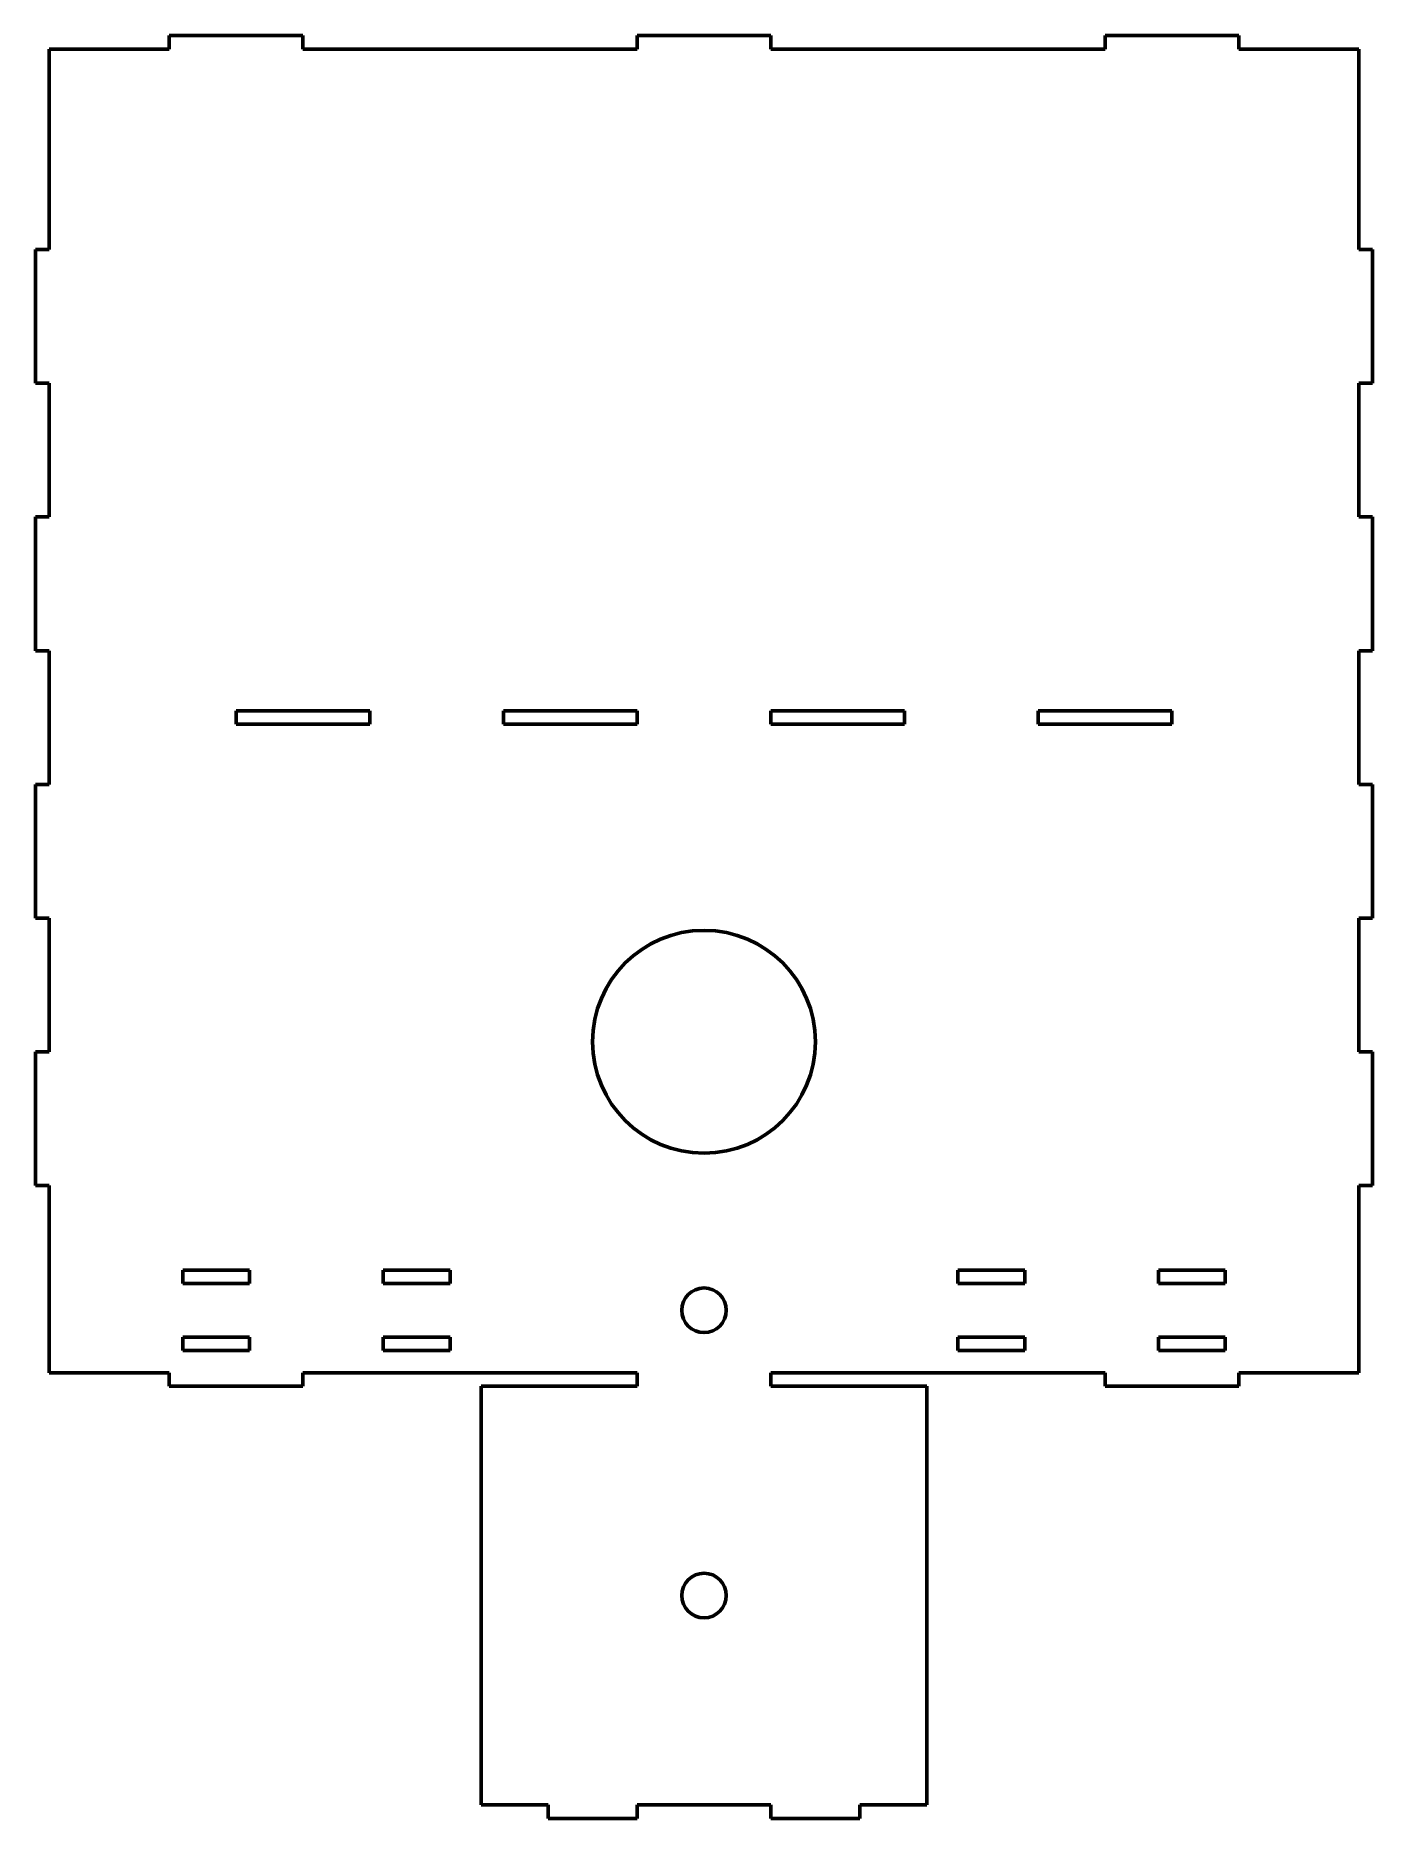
# Model space of a CAD drawing. Header units: millimetres. Extents: x -47 to 253, y -25 to 375.
import ezdxf

# ---------------------------------------------------------------- set-up
doc = ezdxf.new("R2010")
doc.units = ezdxf.units.MM
doc.linetypes.add('K5LT_BASIC', pattern=[0])
doc.layers.add('Системный слой (1)', color=251, linetype='Continuous', true_color=0x6c6c6c)

msp = doc.modelspace()

# ---------------------------------------------------------------- linework, layer by layer
at = {"layer": 'Системный слой (1)', "color": 150, "linetype": 'K5LT_BASIC', "lineweight": 60, "true_color": 0x0080ff}
for p, q in [((-43.54, 372.22), (-16.54, 372.22)), ((-43.54, 327.22), (-43.54, 372.22)), ((13.46, 375.22), (-16.54, 375.22)), ((-16.54, 372.22), (-16.54, 375.22)), ((13.46, 375.22), (13.46, 372.22)), ((13.46, 372.22), (88.46, 372.22)), ((118.46, 375.22), (88.46, 375.22)), ((88.46, 372.22), (88.46, 375.22)), ((118.46, 375.22), (118.46, 372.22)), ((118.46, 372.22), (193.46, 372.22)), ((223.46, 375.22), (193.46, 375.22)), ((193.46, 372.22), (193.46, 375.22)), ((223.46, 375.22), (223.46, 372.22)), ((223.46, 372.22), (250.46, 372.22)), ((250.46, 372.22), (250.46, 327.22)), ((-46.54, 327.22), (-46.54, 297.22)), ((-46.54, 327.22), (-43.54, 327.22)), ((250.46, 327.22), (253.46, 327.22)), ((253.46, 297.22), (253.46, 327.22)), ((-43.54, 297.22), (-46.54, 297.22)), ((-43.54, 267.22), (-43.54, 297.22)), ((250.46, 297.22), (250.46, 267.22)), ((253.46, 297.22), (250.46, 297.22)), ((-46.54, 267.22), (-46.54, 237.22)), ((-46.54, 267.22), (-43.54, 267.22)), ((250.46, 267.22), (253.46, 267.22)), ((253.46, 237.22), (253.46, 267.22)), ((-43.54, 237.22), (-46.54, 237.22)), ((-43.54, 207.22), (-43.54, 237.22)), ((250.46, 237.22), (250.46, 207.22)), ((253.46, 237.22), (250.46, 237.22)), ((28.46, 223.72), (-1.54, 223.72)), ((-1.54, 223.72), (-1.54, 220.72)), ((-1.54, 220.72), (28.46, 220.72)), ((28.46, 220.72), (28.46, 223.72)), ((88.46, 223.72), (58.46, 223.72)), ((58.46, 223.72), (58.46, 220.72)), ((58.46, 220.72), (88.46, 220.72)), ((88.46, 220.72), (88.46, 223.72)), ((148.46, 223.72), (118.46, 223.72)), ((118.46, 223.72), (118.46, 220.72)), ((118.46, 220.72), (148.46, 220.72)), ((148.46, 220.72), (148.46, 223.72)), ((208.46, 223.72), (178.46, 223.72)), ((178.46, 223.72), (178.46, 220.72)), ((178.46, 220.72), (208.46, 220.72)), ((208.46, 220.72), (208.46, 223.72)), ((-46.54, 207.22), (-46.54, 177.22)), ((-46.54, 207.22), (-43.54, 207.22)), ((250.46, 207.22), (253.46, 207.22)), ((253.46, 177.22), (253.46, 207.22)), ((-43.54, 177.22), (-46.54, 177.22)), ((-43.54, 147.22), (-43.54, 177.22)), ((253.46, 177.22), (250.46, 177.22)), ((250.46, 177.22), (250.46, 147.22)), ((-46.54, 147.22), (-46.54, 117.22)), ((-46.54, 147.22), (-43.54, 147.22)), ((250.46, 147.22), (253.46, 147.22)), ((253.46, 117.22), (253.46, 147.22)), ((-43.54, 117.22), (-46.54, 117.22)), ((-43.54, 75.22), (-43.54, 117.22)), ((253.46, 117.22), (250.46, 117.22)), ((250.46, 117.22), (250.46, 75.22)), ((1.46, 98.22), (-13.54, 98.22)), ((-13.54, 98.22), (-13.54, 95.22)), ((1.46, 95.22), (1.46, 98.22)), ((31.46, 98.22), (31.46, 95.22)), ((46.46, 98.22), (31.46, 98.22)), ((46.46, 95.22), (46.46, 98.22)), ((160.46, 98.22), (160.46, 95.22)), ((175.46, 98.22), (160.46, 98.22)), ((175.46, 95.22), (175.46, 98.22)), ((220.46, 98.22), (205.46, 98.22)), ((205.46, 98.22), (205.46, 95.22)), ((220.46, 95.22), (220.46, 98.22)), ((-13.54, 95.22), (1.46, 95.22)), ((31.46, 95.22), (46.46, 95.22)), ((160.46, 95.22), (175.46, 95.22)), ((205.46, 95.22), (220.46, 95.22)), ((1.46, 83.22), (-13.54, 83.22)), ((-13.54, 83.22), (-13.54, 80.22)), ((-13.54, 80.22), (1.46, 80.22)), ((1.46, 80.22), (1.46, 83.22)), ((31.46, 83.22), (31.46, 80.22)), ((46.46, 83.22), (31.46, 83.22)), ((31.46, 80.22), (46.46, 80.22)), ((46.46, 80.22), (46.46, 83.22)), ((175.46, 83.22), (160.46, 83.22)), ((160.46, 83.22), (160.46, 80.22)), ((160.46, 80.22), (175.46, 80.22)), ((175.46, 80.22), (175.46, 83.22)), ((205.46, 83.22), (205.46, 80.22)), ((220.46, 83.22), (205.46, 83.22)), ((205.46, 80.22), (220.46, 80.22)), ((220.46, 80.22), (220.46, 83.22)), ((-16.54, 75.22), (-43.54, 75.22)), ((-16.54, 72.22), (-16.54, 75.22)), ((-16.54, 72.22), (13.46, 72.22)), ((88.46, 75.22), (13.46, 75.22)), ((13.46, 75.22), (13.46, 72.22)), ((53.46, 72.22), (53.46, -21.78)), ((53.46, 72.22), (88.46, 72.22)), ((88.46, 72.22), (88.46, 75.22)), ((193.46, 75.22), (118.46, 75.22)), ((118.46, 75.22), (118.46, 72.22)), ((118.46, 72.22), (153.46, 72.22)), ((153.46, -21.78), (153.46, 72.22)), ((193.46, 72.22), (193.46, 75.22)), ((193.46, 72.22), (223.46, 72.22)), ((223.46, 75.22), (223.46, 72.22)), ((250.46, 75.22), (223.46, 75.22)), ((68.46, -21.78), (53.46, -21.78)), ((68.46, -24.78), (68.46, -21.78)), ((118.46, -21.78), (88.46, -21.78)), ((88.46, -21.78), (88.46, -24.78)), ((118.46, -24.78), (118.46, -21.78)), ((153.46, -21.78), (138.46, -21.78)), ((138.46, -21.78), (138.46, -24.78)), ((68.46, -24.78), (88.46, -24.78)), ((118.46, -24.78), (138.46, -24.78))]:
    msp.add_line(p, q, dxfattribs=at)
for centre, radius in [((103.46, 149.47), 25), ((103.46, 89.22), 5), ((103.46, 25.22), 5)]:
    msp.add_circle(centre, radius, dxfattribs=at)

doc.saveas('drawing.dxf')
